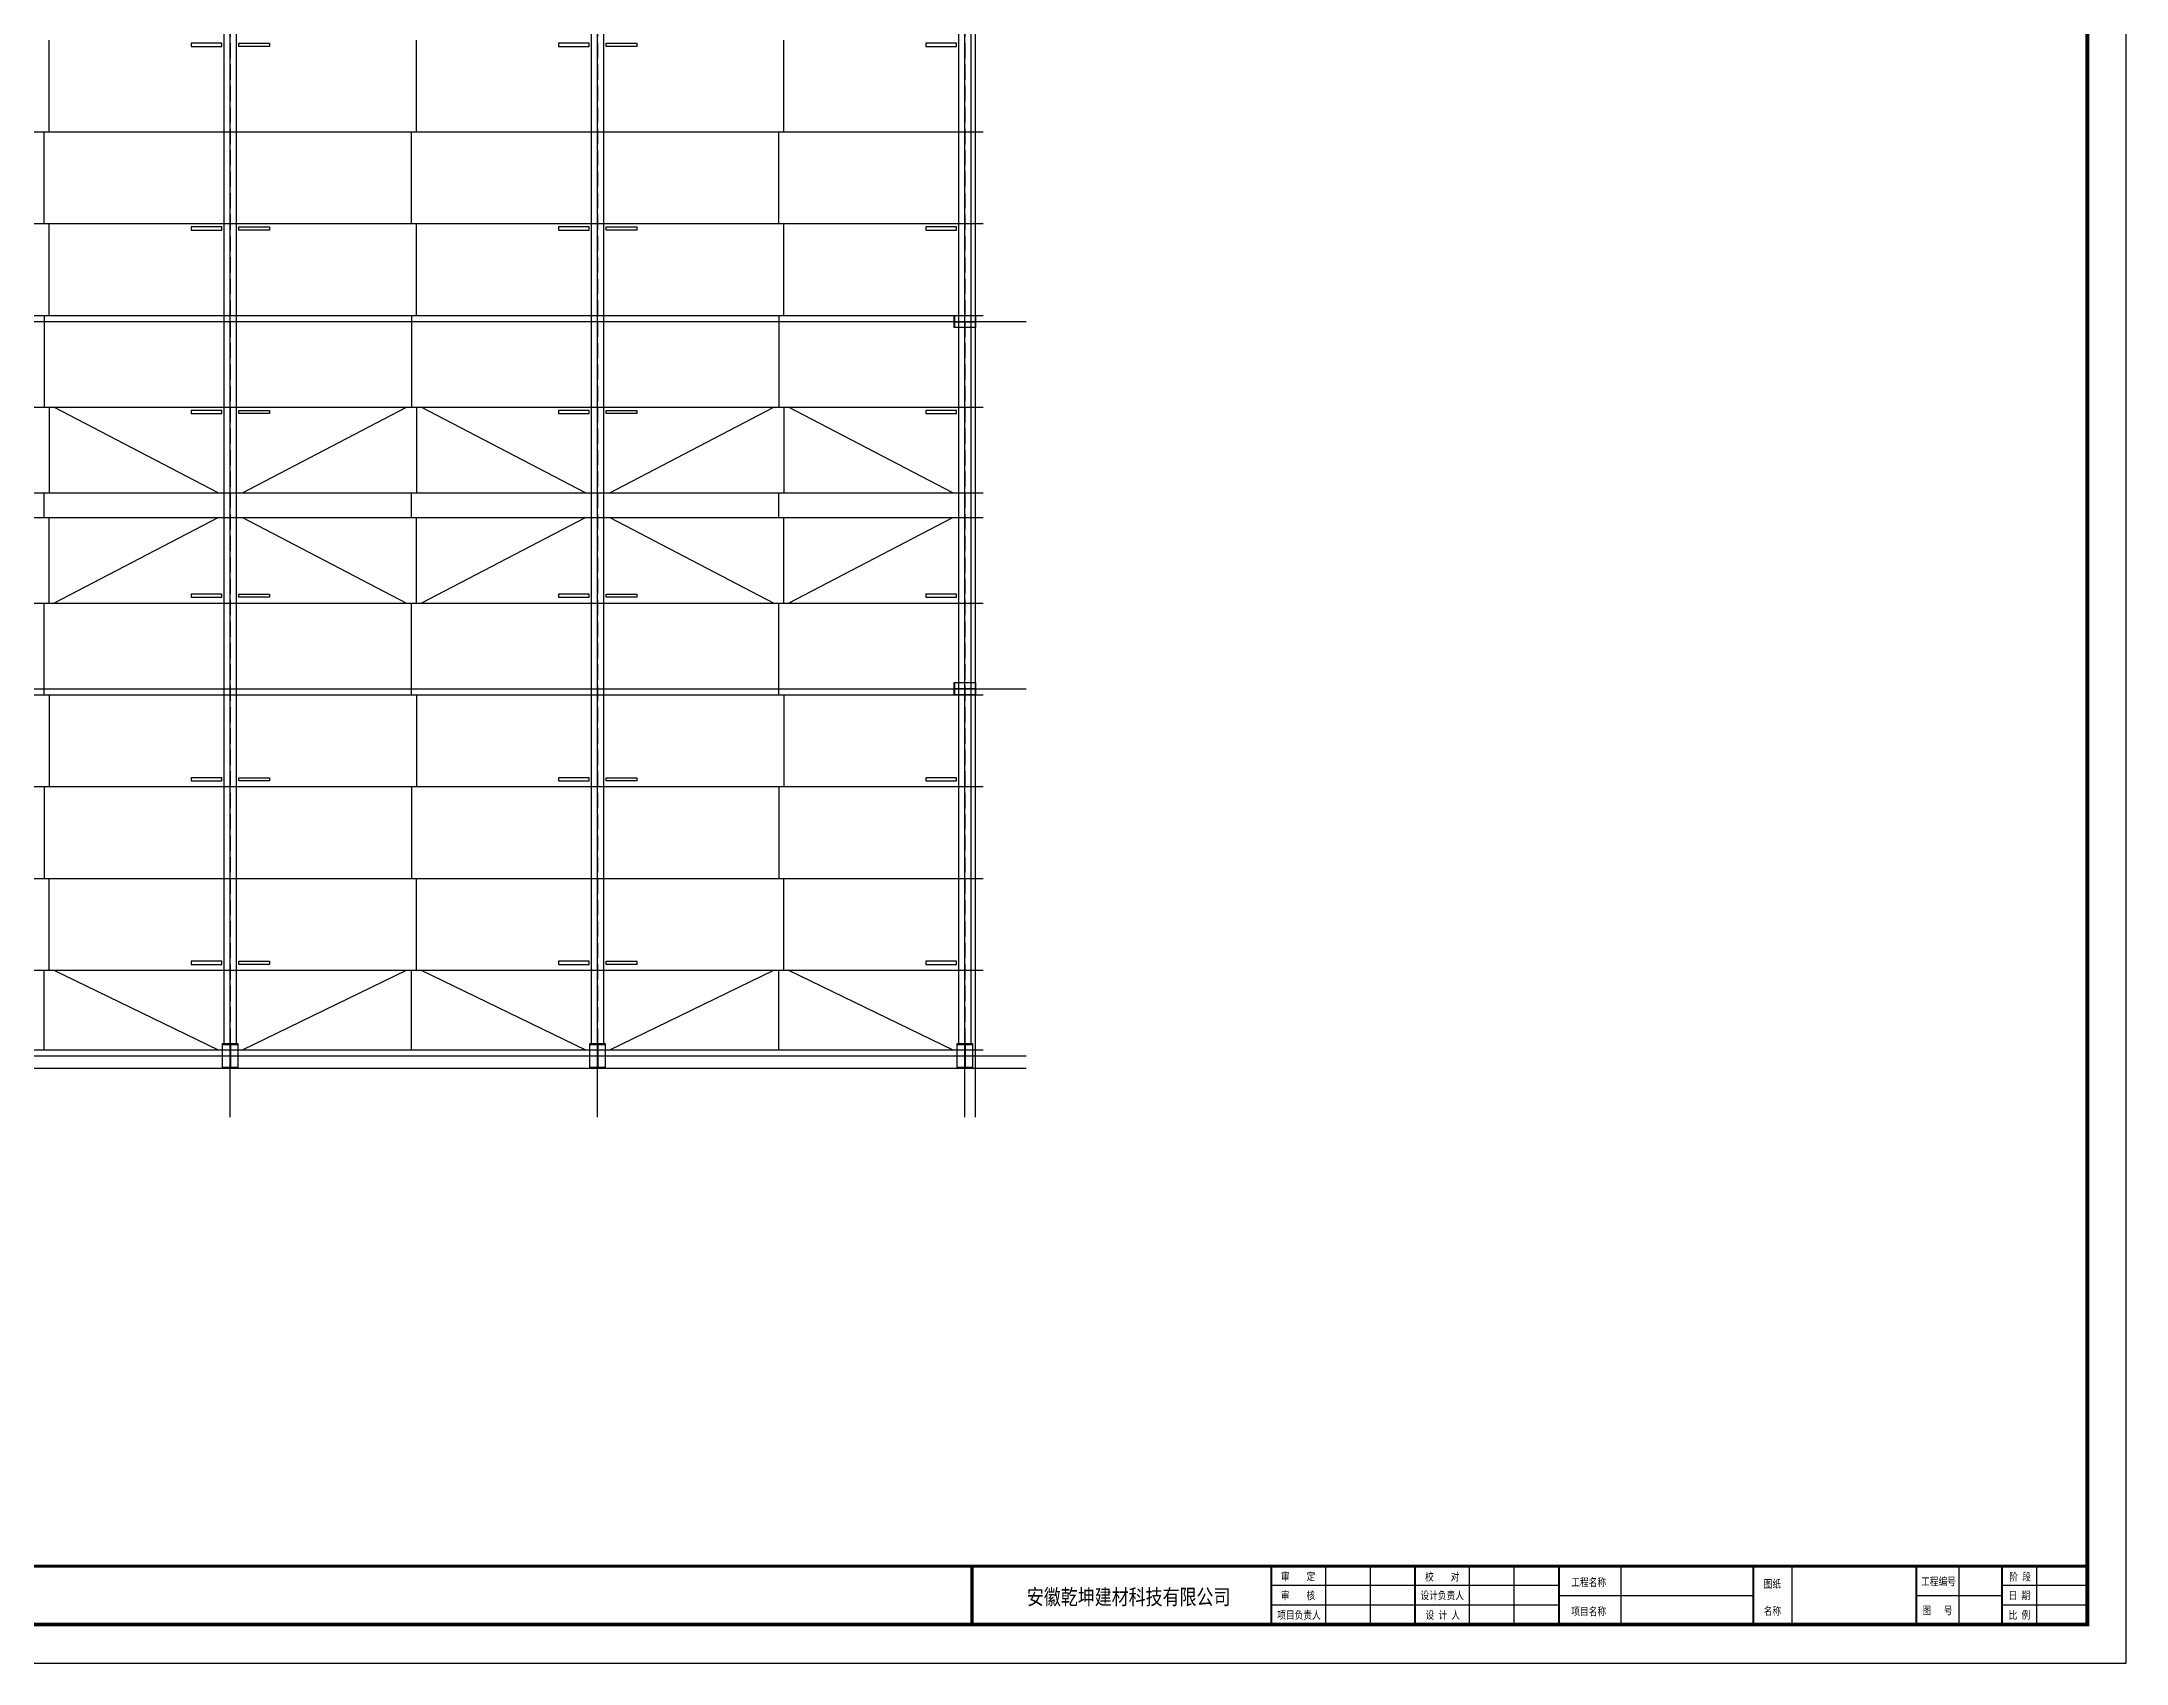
# Model space of a CAD drawing. Extents: x -125668 to 750753, y -248879 to 73241.
# Drawn here: x 450690 to 484739, y -3507 to 22992 of the extents above; entities that cross this region are included whole.
import ezdxf

# ---------------------------------------------------------------- set-up
doc = ezdxf.new("R2010")
doc.units = 0
doc.header["$LTSCALE"] = 1000
doc.header["$MEASUREMENT"] = 0
doc.linetypes.add('DASH', pattern=[0.35, 0.25, -0.1])
for name, color, linetype in [('_TCH_MASK', 7, 'Continuous'), ('DOTE', 1, 'Continuous'), ('PUB_TITLE', 4, 'Continuous')]:
    doc.layers.add(name, color=color, linetype=linetype)
doc.styles.get("Standard").update_dxf_attribs({"font": 'gbenor.shx', "bigfont": 'gbcbig.shx'})
doc.styles.add('图框', font='')
doc.styles.get('图框').set_extended_font_data('SimSun')

# ---------------------------------------------------------------- blocks, each defined once
blk = doc.blocks.new('新块')
for p, q in [((-8240, 400), (-8240, 1000)), ((-7780, 400), (-7780, 1000)), ((-6760, 400), (-6760, 1000)), ((-6300, 400), (-6300, 1000)), ((-5200, 400), (-5200, 1000)), ((-3440, 400), (-3440, 1000)), ((-1720, 400), (-1720, 1000)), ((-920, 400), (-920, 1000)), ((-400, 400), (-400, 1000)), ((-5840, 800), (-8800, 800)), ((-5840, 700), (-3840, 700)), ((-2160, 700), (-1280, 700)), ((-400, 800), (-1280, 800)), ((-5840, 600), (-8800, 600)), ((-400, 600), (-1280, 600))]:
    blk.add_line(p, q)
for points, const_width in [([(-11880, 400), (-11880, 1000), (-400, 1000)], 32), ([(-8800, 400), (-8800, 1000)], 20), ([(-7320, 400), (-7320, 1000)], 20), ([(-5840, 400), (-5840, 1000)], 20), ([(-3840, 400), (-3840, 1000)], 20), ([(-2160, 400), (-2160, 1000)], 20), ([(-1280, 400), (-1280, 1000)], 20)]:
    blk.add_lwpolyline(points, dxfattribs=dict(const_width=const_width))
at = {"layer": 'PUB_TITLE'}
blk.add_lwpolyline([(-47560, 0), (0, 0), (0, 33640), (-47560, 33640)], close=True, dxfattribs=at)
at = {"layer": 'PUB_TITLE', "const_width": 40}
blk.add_lwpolyline([(-46560, 400), (-400, 400), (-400, 33240), (-46560, 33240)], close=True, dxfattribs=at)
at = {"layer": 'PUB_TITLE', "const_width": 32}
blk.add_lwpolyline([(-400, 1000), (-46560, 1000)], dxfattribs=at)
at = {"style": '图框', "width": 0.8}
for s, height, p in [('审    定', 80, (-8701, 854)), ('校    对', 80, (-7217, 851)), ('工程名称', 80, (-5712, 794)), ('图纸', 80, (-3732, 778)), ('工程编号', 80, (-2112, 803)), ('阶 段', 80, (-1205, 851)), ('安徽乾坤建材科技有限公司', 160, (-11315, 604)), ('审    核', 80, (-8702, 659)), ('设计负责人', 80, (-7265, 659)), ('日 期', 80, (-1212, 659)), ('项目负责人', 80, (-8739, 457)), ('设 计 人', 80, (-7213, 457)), ('项目名称', 80, (-5712, 494)), ('名称', 80, (-3732, 498)), ('图   号', 80, (-2098, 504)), ('比 例', 80, (-1211, 457))]:
    blk.add_text(s, height=height, dxfattribs=at).set_placement(p)
for tag, p in [('审定人', (-8147, 838)), ('校对', (-6621, 837)), ('工程名称', (-5026, 781)), ('阶段', (-810, 832)), ('审核人', (-8147, 641)), ('设计负责人', (-6745, 649)), ('图名', (-3347, 649)), ('日期', (-905, 632)), ('项目负责人', (-8228, 444)), ('设计人', (-6659, 447)), ('项目名称', (-5026, 479)), ('图号', (-1657, 502)), ('比例', (-810, 446))]:
    blk.add_attdef(tag, p, '', height=120)

msp = doc.modelspace()

# ---------------------------------------------------------------- linework, layer by layer
for p, q in [((453670, 6619), (453670, 42219)), ((453870, 6619), (453870, 42219)), ((459670, 6619), (459670, 42219)), ((459870, 6619), (459870, 42219)), ((465670, 6619), (465670, 42219)), ((465870, 6619), (465870, 42219)), ((450810, 21519), (450810, 23019)), ((456810, 21519), (456810, 23019)), ((462810, 21519), (462810, 23019)), ((450730, 20019), (450730, 21519)), ((456730, 20019), (456730, 21519)), ((462730, 20019), (462730, 21519)), ((450810, 18519), (450810, 20019)), ((456810, 18519), (456810, 20019)), ((462810, 18519), (462810, 20019)), ((450730, 18519), (450730, 17019)), ((456730, 18519), (456730, 17019)), ((462730, 18519), (462730, 17019)), ((465595, 18519), (465945, 18519)), ((465595, 18319), (465595, 18519)), ((465605, 18319), (465605, 18519)), ((465605, 18422), (465935, 18422)), ((465605, 18416), (465935, 18416)), ((465935, 18519), (465935, 18319)), ((465945, 18519), (465945, 18319)), ((465945, 18319), (465595, 18319)), ((450810, 17019), (450810, 15619)), ((453570, 15619), (450890, 17019)), ((453970, 15619), (456650, 17019)), ((456810, 17019), (456810, 15619)), ((459570, 15619), (456890, 17019)), ((459970, 15619), (462650, 17019)), ((462810, 17019), (462810, 15619)), ((465570, 15619), (462890, 17019)), ((428314.6, 15619), (466070, 15619)), ((450730, 15219), (450730, 15619)), ((456730, 15219), (456730, 15619)), ((462730, 15219), (462730, 15619)), ((428294.6, 15219), (466070, 15219)), ((450810, 13819), (450810, 15219)), ((450890, 13819), (453570, 15219)), ((453970, 15219), (456650, 13819)), ((456810, 13819), (456810, 15219)), ((456890, 13819), (459570, 15219)), ((459970, 15219), (462650, 13819)), ((462810, 13819), (462810, 15219)), ((462890, 13819), (465570, 15219)), ((450730, 12319), (450730, 13819)), ((456730, 12319), (456730, 13819)), ((462730, 12319), (462730, 13819)), ((450810, 12319), (450810, 10819)), ((456810, 12319), (456810, 10819)), ((462810, 12319), (462810, 10819)), ((465595, 12519), (465945, 12519)), ((465595, 12319), (465595, 12519)), ((465945, 12319), (465595, 12319)), ((465605, 12319), (465605, 12519)), ((465605, 12422), (465935, 12422)), ((465605, 12416), (465935, 12416)), ((465935, 12519), (465935, 12319)), ((465945, 12519), (465945, 12319)), ((450730, 10819), (450730, 9319)), ((456730, 10819), (456730, 9319)), ((462730, 10819), (462730, 9319)), ((450810, 7819), (450810, 9319)), ((456810, 7819), (456810, 9319)), ((462810, 7819), (462810, 9319)), ((450730, 6519), (450730, 7819)), ((450890, 7819), (453570, 6519)), ((453970, 6519), (456650, 7819)), ((456730, 6519), (456730, 7819)), ((456890, 7819), (459570, 6519)), ((459970, 6519), (462650, 7819)), ((462730, 6519), (462730, 7819)), ((462890, 7819), (465570, 6519)), ((453645, 6619), (453895, 6619)), ((453645, 6219), (453645, 6619)), ((453645, 6607), (453895, 6607)), ((453766, 6607), (453766, 6231)), ((453774, 6607), (453774, 6231)), ((453895, 6619), (453895, 6219)), ((459645, 6619), (459895, 6619)), ((459645, 6219), (459645, 6619)), ((459645, 6607), (459895, 6607)), ((459766, 6607), (459766, 6231)), ((459774, 6607), (459774, 6231)), ((459895, 6619), (459895, 6219)), ((465645, 6619), (465895, 6619)), ((465645, 6219), (465645, 6619)), ((465645, 6607), (465895, 6607)), ((465766, 6607), (465766, 6231)), ((465774, 6607), (465774, 6231)), ((465895, 6619), (465895, 6219)), ((453895, 6231), (453645, 6231)), ((453895, 6219), (453645, 6219)), ((459895, 6231), (459645, 6231)), ((459895, 6219), (459645, 6219)), ((465895, 6231), (465645, 6231)), ((465895, 6219), (465645, 6219))]:
    msp.add_line(p, q)
at = {"linetype": 'DASH'}
for p, q in [((453767, 6619), (453767, 42219)), ((453773, 6619), (453773, 42219)), ((459767, 6619), (459767, 42219)), ((459773, 6619), (459773, 42219)), ((465767, 6619), (465767, 42219)), ((465773, 6619), (465773, 42219))]:
    msp.add_line(p, q, dxfattribs=at)
for points in [[(453631.5, 22965), (453130, 22965), (453130, 22913.5), (453631.5, 22913.5)], [(453908.5, 22965), (454410, 22965), (454410, 22913.5), (453908.5, 22913.5)], [(459631.5, 22965), (459130, 22965), (459130, 22913.5), (459631.5, 22913.5)], [(459908.5, 22965), (460410, 22965), (460410, 22913.5), (459908.5, 22913.5)], [(465631.5, 22965), (465130, 22965), (465130, 22913.5), (465631.5, 22913.5)], [(453631.5, 19965), (453130, 19965), (453130, 19913.5), (453631.5, 19913.5)], [(453908.5, 19965), (454410, 19965), (454410, 19913.5), (453908.5, 19913.5)], [(459631.5, 19965), (459130, 19965), (459130, 19913.5), (459631.5, 19913.5)], [(459908.5, 19965), (460410, 19965), (460410, 19913.5), (459908.5, 19913.5)], [(465631.5, 19965), (465130, 19965), (465130, 19913.5), (465631.5, 19913.5)], [(453631.5, 16965), (453130, 16965), (453130, 16913.5), (453631.5, 16913.5)], [(453908.5, 16965), (454410, 16965), (454410, 16913.5), (453908.5, 16913.5)], [(459631.5, 16965), (459130, 16965), (459130, 16913.5), (459631.5, 16913.5)], [(459908.5, 16965), (460410, 16965), (460410, 16913.5), (459908.5, 16913.5)], [(465631.5, 16965), (465130, 16965), (465130, 16913.5), (465631.5, 16913.5)], [(453631.5, 13965), (453130, 13965), (453130, 13913.5), (453631.5, 13913.5)], [(453908.5, 13965), (454410, 13965), (454410, 13913.5), (453908.5, 13913.5)], [(459631.5, 13965), (459130, 13965), (459130, 13913.5), (459631.5, 13913.5)], [(459908.5, 13965), (460410, 13965), (460410, 13913.5), (459908.5, 13913.5)], [(465631.5, 13965), (465130, 13965), (465130, 13913.5), (465631.5, 13913.5)], [(453631.5, 10965), (453130, 10965), (453130, 10913.5), (453631.5, 10913.5)], [(453908.5, 10965), (454410, 10965), (454410, 10913.5), (453908.5, 10913.5)], [(459631.5, 10965), (459130, 10965), (459130, 10913.5), (459631.5, 10913.5)], [(459908.5, 10965), (460410, 10965), (460410, 10913.5), (459908.5, 10913.5)], [(465631.5, 10965), (465130, 10965), (465130, 10913.5), (465631.5, 10913.5)], [(453631.5, 7965), (453130, 7965), (453130, 7913.5), (453631.5, 7913.5)], [(453908.5, 7965), (454410, 7965), (454410, 7913.5), (453908.5, 7913.5)], [(459631.5, 7965), (459130, 7965), (459130, 7913.5), (459631.5, 7913.5)], [(459908.5, 7965), (460410, 7965), (460410, 7913.5), (459908.5, 7913.5)], [(465631.5, 7965), (465130, 7965), (465130, 7913.5), (465631.5, 7913.5)]]:
    msp.add_lwpolyline(points, close=True)
at = {"layer": 'DOTE'}
for p, q in [((453770, 5419), (453770, 43419)), ((459770, 5419), (459770, 43419)), ((465770, 5419), (465770, 43419)), ((465945, 5419), (465945, 43419)), ((428609.6, 21519), (466070, 21519)), ((428534.6, 20019), (466070, 20019)), ((427155, 18419), (466770, 18419)), ((428459.6, 18519), (466070, 18519)), ((428459.6, 17019), (466070, 17019)), ((428459.6, 13819), (466070, 13819)), ((427155, 12419), (466770, 12419)), ((428459.6, 12319), (466070, 12319)), ((428459.6, 10819), (466070, 10819)), ((428459.6, 9319), (466070, 9319)), ((428459.6, 7819), (466070, 7819)), ((427859.6, 6519), (466070, 6519)), ((427155, 6419), (466770, 6419)), ((427155, 6219), (466770, 6219))]:
    msp.add_line(p, q, dxfattribs=at)

# ---------------------------------------------------------------- block references
at = {"layer": '_TCH_MASK', "color": 0, "lineweight": 15, "xscale": 1.587037197983591, "yscale": 1.587037197733252, "zscale": 1.587037197782295}
msp.add_blockref('新块', (484739.3, -3506.8), dxfattribs=at)

doc.saveas('drawing.dxf')
